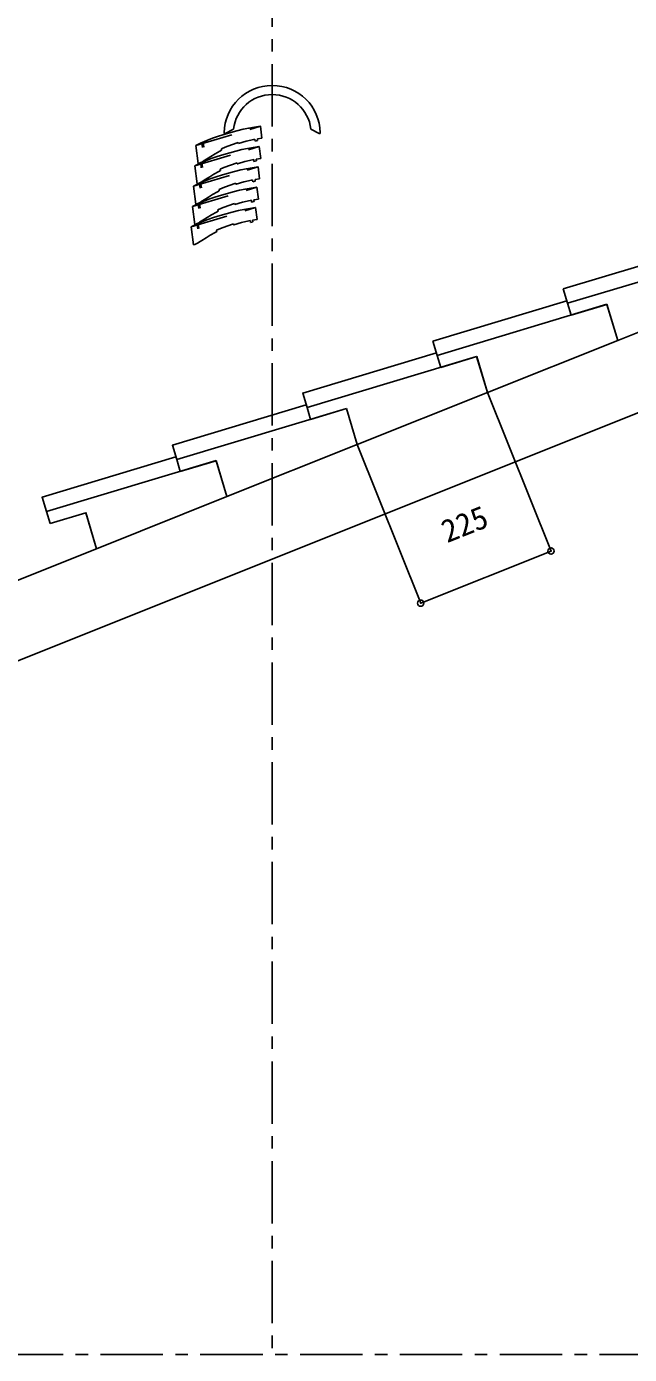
# Model space of a CAD drawing. Units: millimetres, scale not verified. Extents: x -4726 to 4690, y -2905 to 2891.
# Drawn here: x -1213 to -246, y -1286 to 844 of the extents above; entities that cross this region are included whole.
import ezdxf
from ezdxf.enums import TextEntityAlignment as Align

# ---------------------------------------------------------------- set-up
doc = ezdxf.new("R2010")
doc.units = ezdxf.units.MM
doc.header["$LTSCALE"] = 20
doc.header["$PDMODE"] = 32
doc.header["$PDSIZE"] = 10
doc.linetypes.add('CHAIN1', pattern=[8, 5, -1, 1, -1])
doc.linetypes.add('DASHED1', pattern=[1.8, 1.2, -0.6])
doc.layers.add('0-0', color=7, linetype='Continuous')
doc.layers.add('0-B', color=7, linetype='Continuous')
doc.styles.add('ＭＳ ゴシック', font='')
doc.styles.get('ＭＳ ゴシック').set_extended_font_data('MS Gothic')

# ---------------------------------------------------------------- blocks, each defined once
blk = doc.blocks.new('kae7md')
at = {"layer": '0-B', "linetype": 'DASHED1'}
for p, q in [((-20.507, 23.105), (20.831, 35.506)), ((-21.28, 10.056), (20.058, 22.458)), ((-22.054, -2.992), (19.285, 9.409)), ((-22.827, -16.041), (18.512, -3.639)), ((-23.6, -29.09), (17.738, -16.688))]:
    blk.add_line(p, q, dxfattribs=at)
at = {"layer": '0-B'}
for p, q in [((21.829, 27.897), (20.831, 35.506)), ((-2.425, 30.829), (-2.423, 31.229)), ((-1.825, 30.829), (-2.425, 30.829)), ((-1.825, 30.829), (3.575, 33.629)), ((6.828, 24.322), (11.7, 25.856)), ((11.7, 25.856), (16.579, 27.007)), ((16.579, 27.007), (17.323, 27.133)), ((17.323, 27.133), (17.48, 25.943)), ((17.48, 25.943), (19.058, 26.21)), ((18.902, 27.401), (21.829, 27.897)), ((18.902, 27.401), (19.058, 26.21)), ((58.575, 30.829), (53.175, 33.629)), ((58.575, 30.829), (59.175, 30.829)), ((59.175, 30.829), (59.172, 31.229)), ((-20.507, 23.105), (-17.527, 24.593)), ((-20.507, 23.105), (-18.999, 11.603)), ((-16.716, 24.96), (-16.298, 21.769)), ((-15.954, 25.304), (-15.514, 21.945)), ((-5.123, 19.558), (-4.059, 20.031)), ((-4.059, 20.031), (-4.167, 20.859)), ((2.307, 23.577), (6.59, 25.09)), ((6.697, 24.276), (6.59, 25.09)), ((6.59, 25.086), (6.59, 25.09)), ((6.697, 24.276), (6.828, 24.322)), ((21.056, 14.848), (20.058, 22.458)), ((-21.28, 10.056), (-18.3, 11.544)), ((-21.28, 10.056), (-19.772, -1.445)), ((-17.489, 11.911), (-17.071, 8.72)), ((-16.728, 12.255), (-16.287, 8.896)), ((1.534, 10.528), (5.816, 12.041)), ((5.923, 11.227), (5.816, 12.041)), ((5.817, 12.037), (5.816, 12.041)), ((5.923, 11.227), (6.055, 11.273)), ((6.055, 11.273), (10.927, 12.807)), ((10.927, 12.807), (15.806, 13.959)), ((15.806, 13.959), (16.55, 14.085)), ((16.55, 14.085), (16.706, 12.894)), ((16.706, 12.894), (18.285, 13.162)), ((18.129, 14.352), (21.056, 14.848)), ((18.129, 14.352), (18.285, 13.162)), ((20.283, 1.8), (19.285, 9.409)), ((-5.896, 6.509), (-4.832, 6.983)), ((-4.832, 6.983), (-4.94, 7.81)), ((10.153, -0.241), (15.033, 0.91)), ((15.033, 0.91), (15.777, 1.036)), ((15.777, 1.036), (15.933, -0.154)), ((15.933, -0.154), (17.512, 0.113)), ((17.356, 1.304), (20.283, 1.8)), ((17.356, 1.304), (17.512, 0.113)), ((-22.054, -2.992), (-19.073, -1.504)), ((-22.054, -2.992), (-20.545, -14.494)), ((-18.263, -1.138), (-17.844, -4.328)), ((-17.501, -0.793), (-17.06, -4.152)), ((-6.669, -6.54), (-5.605, -6.066)), ((-5.605, -6.066), (-5.714, -5.239)), ((0.761, -2.521), (5.043, -1.007)), ((5.15, -1.822), (5.043, -1.007)), ((5.044, -1.012), (5.043, -1.007)), ((5.15, -1.822), (5.282, -1.775)), ((5.282, -1.775), (10.153, -0.241)), ((19.509, -11.249), (18.512, -3.639)), ((-22.827, -16.041), (-19.846, -14.553)), ((-22.827, -16.041), (-21.319, -27.543)), ((-19.036, -14.186), (-18.617, -17.377)), ((-18.274, -13.842), (-17.834, -17.201)), ((-0.013, -15.569), (4.27, -14.056)), ((4.377, -14.87), (4.27, -14.056)), ((4.271, -14.06), (4.27, -14.056)), ((4.377, -14.87), (4.508, -14.824)), ((4.508, -14.824), (9.38, -13.29)), ((9.38, -13.29), (14.26, -12.139)), ((14.26, -12.139), (15.004, -12.012)), ((15.004, -12.012), (15.16, -13.203)), ((15.16, -13.203), (16.738, -12.936)), ((16.582, -11.745), (19.509, -11.249)), ((16.582, -11.745), (16.738, -12.936)), ((18.736, -24.298), (17.738, -16.688)), ((-7.443, -19.588), (-6.378, -19.115)), ((-6.378, -19.115), (-6.487, -18.287)), ((8.607, -26.339), (13.486, -25.187)), ((13.486, -25.187), (14.23, -25.061)), ((14.23, -25.061), (14.387, -26.252)), ((15.809, -24.794), (18.736, -24.298)), ((15.809, -24.794), (15.965, -25.984)), ((-23.6, -29.09), (-20.619, -27.602)), ((-23.6, -29.09), (-22.092, -40.591)), ((-19.809, -27.235), (-19.391, -30.425)), ((-19.047, -26.891), (-18.607, -30.25)), ((-8.216, -32.637), (-7.151, -32.163)), ((-7.151, -32.163), (-7.26, -31.336)), ((-0.786, -28.618), (3.497, -27.105)), ((3.604, -27.919), (3.497, -27.105)), ((3.497, -27.109), (3.497, -27.105)), ((3.604, -27.919), (3.735, -27.873)), ((3.735, -27.873), (8.607, -26.339)), ((14.387, -26.252), (15.965, -25.984))]:
    blk.add_line(p, q, dxfattribs=at)
for points in [[(-17.527, 24.593), (-13.632, 26.355), (-9.909, 27.836), (-6.095, 29.138), (-1.845, 30.415), (1.935, 31.533), (5.732, 32.522), (9.754, 33.54), (13.356, 34.274), (17.131, 34.932), (20.831, 35.506)], [(-18.999, 11.603), (-18.206, 11.707), (-15.906, 12.795), (-15.831, 12.979), (-13.732, 14.336), (-10.932, 16.068), (-8.289, 17.693), (-5.123, 19.558)], [(-18.3, 11.544), (-14.405, 13.306), (-10.683, 14.787), (-6.868, 16.09), (-2.618, 17.367), (1.162, 18.484), (4.959, 19.473), (8.981, 20.491), (12.583, 21.225), (16.357, 21.884), (20.058, 22.458)], [(2.307, 23.577), (-1.771, 21.926), (-4.167, 20.859)], [(-19.073, -1.504), (-15.179, 0.257), (-11.456, 1.738), (-7.641, 3.041), (-3.391, 4.318), (0.389, 5.436), (4.186, 6.424), (8.208, 7.443), (11.809, 8.177), (15.584, 8.835), (19.285, 9.409)], [(1.534, 10.528), (-2.544, 8.877), (-4.94, 7.81)], [(-19.772, -1.445), (-18.979, -1.341), (-16.679, -0.254), (-16.604, -0.07), (-14.505, 1.288), (-11.705, 3.019), (-9.062, 4.644), (-5.896, 6.509)], [(-20.545, -14.494), (-19.752, -14.39), (-17.453, -13.302), (-17.377, -13.119), (-15.278, -11.761), (-12.478, -10.03), (-9.835, -8.404), (-6.669, -6.54)], [(-19.846, -14.553), (-15.952, -12.791), (-12.229, -11.31), (-8.414, -10.008), (-4.164, -8.73), (-0.384, -7.613), (3.413, -6.624), (7.435, -5.606), (11.036, -4.872), (14.811, -4.213), (18.512, -3.639)], [(0.761, -2.521), (-3.317, -4.172), (-5.714, -5.239)], [(-20.619, -27.602), (-16.725, -25.84), (-13.002, -24.359), (-9.188, -23.056), (-4.938, -21.779), (-1.158, -20.662), (2.639, -19.673), (6.662, -18.655), (10.263, -17.921), (14.038, -17.262), (17.738, -16.688)], [(-0.013, -15.569), (-4.09, -17.22), (-6.487, -18.287)], [(-21.319, -27.543), (-20.525, -27.439), (-18.226, -26.351), (-18.151, -26.167), (-16.051, -24.81), (-13.252, -23.078), (-10.609, -21.453), (-7.443, -19.588)], [(-22.092, -40.591), (-21.299, -40.487), (-18.999, -39.4), (-18.924, -39.216), (-16.825, -37.858), (-14.025, -36.127), (-11.382, -34.502), (-8.216, -32.637)], [(-0.786, -28.618), (-4.863, -30.269), (-7.26, -31.336)]]:
    blk.add_lwpolyline(points, dxfattribs=at)
for radius, start, end in [(30.8, 90, 179.25587), (30.8, 0.74411, 89.99998), (24.958, 90, 173.5584), (24.958, 6.44159, 90)]:
    blk.add_arc((28.375, 30.829), radius, start, end, dxfattribs=at)

msp = doc.modelspace()

# ---------------------------------------------------------------- linework, layer by layer
at = {"layer": '0-0', "color": 4, "linetype": 'CHAIN1'}
for p, q in [((-819.23, 1743.91), (-819.23, -1286.28)), ((-3974.45, -1286.28), (4082.85, -1286.28))]:
    msp.add_line(p, q, dxfattribs=at)
at = {"layer": '0-0'}
for p, q in [((-352.51, 423.11), (-227.42, 460.83)), ((-139.01, 462.39), (-345.57, 400.11)), ((-352.51, 423.11), (-345.57, 400.11)), ((-346.82, 404.26), (-561.41, 339.55)), ((-282.51, 398.55), (-554.48, 316.54)), ((-345.57, 400.11), (-339.8, 380.96)), ((-265.08, 340.72), (-282.51, 398.55)), ((-282.43, 398.26), (-265.08, 340.72)), ((-107.46, 403.77), (-265.08, 340.72)), ((-561.41, 339.55), (-554.48, 316.54)), ((-265.08, 340.72), (-473.99, 257.16)), ((-491.42, 314.98), (-763.38, 232.98)), ((-554.48, 316.54), (-548.7, 297.39)), ((-491.33, 314.69), (-548.7, 297.39)), ((-473.99, 257.16), (-491.42, 314.98)), ((-491.33, 314.69), (-473.99, 257.16)), ((-1257.96, -185.67), (-64.05, 291.89)), ((-473.99, 257.16), (-682.89, 173.6)), ((-372.18, 2.66), (-473.99, 257.16)), ((-700.33, 231.42), (-972.29, 149.42)), ((-763.38, 232.98), (-757.61, 213.83)), ((-700.24, 231.13), (-757.61, 213.83)), ((-682.89, 173.6), (-700.33, 231.42)), ((-700.24, 231.13), (-682.89, 173.6)), ((-682.89, 173.6), (-891.8, 90.04)), ((-581.09, -80.91), (-682.89, 173.6)), ((-972.29, 149.42), (-966.52, 130.27)), ((-909.23, 147.86), (-1181.2, 65.85)), ((-909.15, 147.57), (-966.52, 130.27)), ((-891.8, 90.04), (-909.23, 147.86)), ((-909.15, 147.57), (-891.8, 90.04)), ((-891.8, 90.04), (-1100.71, 6.47)), ((-1181.2, 65.85), (-1175.43, 46.71)), ((-1118.05, 64), (-1175.43, 46.71)), ((-1100.71, 6.47), (-1118.14, 64.29)), ((-1118.05, 64), (-1100.71, 6.47)), ((-1100.71, 6.47), (-1257.96, -56.43))]:
    msp.add_line(p, q, dxfattribs=at)
at = {"layer": '0-0', "color": 4}
msp.add_line((-372.18, 2.66), (-581.09, -80.91), dxfattribs=at)
at = {"layer": '0-0'}
for points in [[(-282.43, 398.26), (-334.53, 382.54), (-339.8, 380.96)], [(-555.73, 320.69), (-770.32, 255.99), (-763.38, 232.98)], [(-764.64, 237.13), (-979.23, 172.42), (-972.29, 149.42)], [(-973.54, 153.57), (-1188.14, 88.86), (-1181.2, 65.85)]]:
    msp.add_lwpolyline(points, dxfattribs=at)
at = {"layer": '0-0', "color": 4}
for p in [(-372.18, 2.66), (-581.09, -80.91)]:
    msp.add_point(p, dxfattribs=at)

# ---------------------------------------------------------------- block references
at = {"layer": '0-0', "xscale": 2.5, "yscale": 2.5}
msp.add_blockref('kae7md', (-890.17, 595.57), dxfattribs=at)

# ---------------------------------------------------------------- texts
at = {"layer": '0-0', "color": 4, "style": 'ＭＳ ゴシック'}
msp.add_text('225', height=36.66, rotation=21.801, dxfattribs=at).set_placement((-534.67, 4.98), align=Align.BOTTOM_LEFT)

doc.saveas('drawing.dxf')
